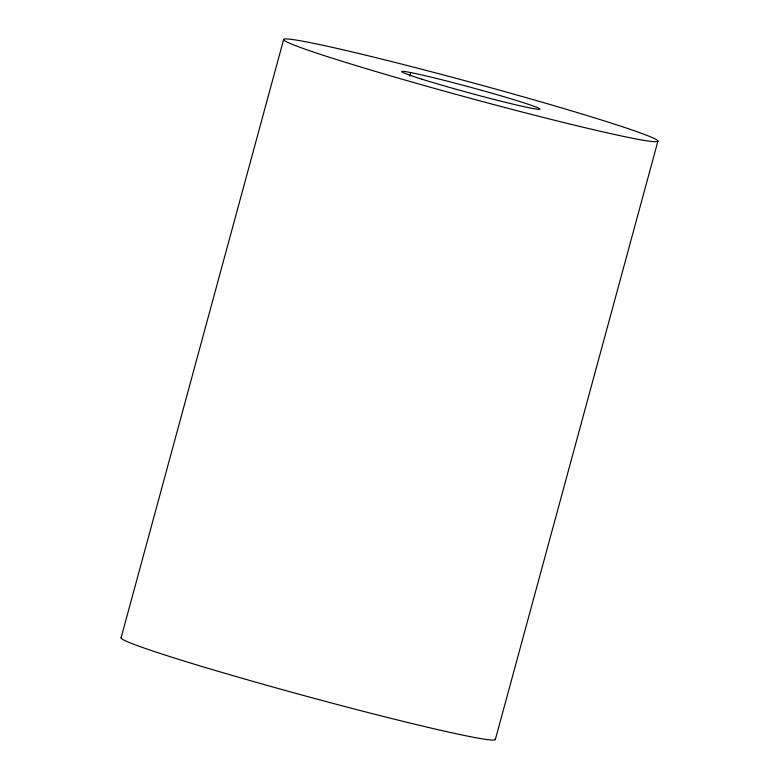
<?xml version="1.0" encoding="UTF-8"?>
<svg xmlns="http://www.w3.org/2000/svg" width="779" height="779" viewBox="0 0 779 779"><rect width="100%" height="100%" fill="white"/><g stroke="black" fill="none" stroke-linecap="round" stroke-linejoin="round"><path stroke-width="1.17" d="M121.076 637.855L283.644 39.515M409.754 76.069L410.708 72.554M495.356 739.485L657.924 141.145M495.074 738.901A193.913 7.78 15.2 0 1 306.829 696.358A193.913 7.78 15.2 0 1 121.534 637.475M366.062 68.61A193.913 7.78 15.2 0 0 657.466 141.525A193.913 7.78 15.2 0 0 388.818 60.85A193.913 7.78 15.2 0 0 366.062 68.61M421.975 79.205A71.746 2.882 15.2 0 0 537.724 109.245A71.746 2.882 15.2 0 0 452.657 82.535A71.746 2.882 15.2 0 0 421.975 79.205"/></g></svg>
